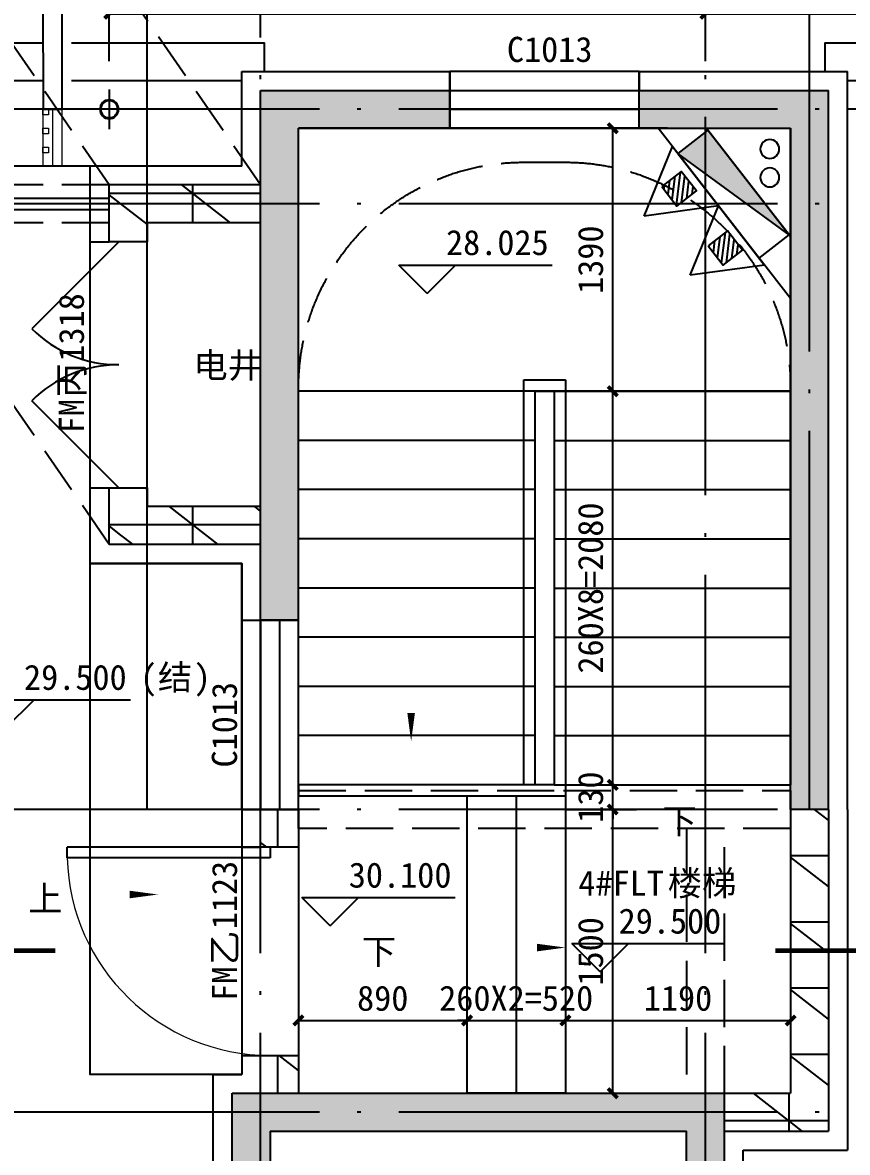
# Model space of a CAD drawing. Extents: x -10817 to 167545, y 26551 to 157048.
# Drawn here: x 90950 to 95308, y 125133 to 131104 of the extents above; entities that cross this region are included whole.
import ezdxf
from ezdxf.xclip import XClip

# ---------------------------------------------------------------- set-up
doc = ezdxf.new("R2010")
doc.units = 0
doc.header["$LTSCALE"] = 1000
doc.header["$MEASUREMENT"] = 0
doc.header["$XCLIPFRAME"] = 0
for name, pattern in [('125-核心筒-RF$0$DASH', [0.35, 0.25, -0.1]), ('3#楼机房平面$0$DASH', [0.35, 0.25, -0.1]), ('DASH', [0.35, 0.25, -0.1]), ('DOTE', [2.42, 2, -0.2, 0.02, -0.2])]:
    doc.linetypes.add(name, pattern=pattern)
doc.layers.get('Defpoints').update_dxf_attribs({"color": 30, "linetype": 'DASH'})
doc.layers.add('125-核心筒-RF$0$A-00-15-4#-PM-TF$0$00-装饰-剖', color=241, linetype='Continuous', lineweight=5)
doc.layers.add('125-核心筒-RF$0$A-00-15-4#-PM-TF$0$00-装饰-看', color=46, linetype='Continuous', lineweight=5)
for name, color, linetype in [('125-核心筒-RF$0$A-COLU-CONC-HATC', 204, 'Continuous'), ('125-核心筒-RF$0$A-DOOR', 51, 'Continuous'), ('125-核心筒-RF$0$A-FLOR-STRS', 51, 'Continuous'), ('125-核心筒-RF$0$A-ROOF', 241, 'Continuous'), ('125-核心筒-RF$0$A-WALL-BLOK', 131, 'Continuous'), ('125-核心筒-RF$0$A-WALL-CONC', 9, 'Continuous'), ('125-核心筒-RF$0$A-WALL-INSL', 9, 'Continuous'), ('125-核心筒-RF$0$EQUIP_消防', 7, 'Continuous'), ('125-核心筒-RF$0$P-FIRE-FH', 1, 'Continuous'), ('125-核心筒-RF$0$PIPE-消防', 1, 'Continuous'), ('3#-夹层$0$A-ANNO-LEVL', 3, 'Continuous'), ('3#-夹层$0$A-ANNO-TEXT', 7, 'Continuous'), ('3#楼机房平面$0$A-FLOR-HRAL', 71, 'Continuous'), ('3#楼机房平面$0$A-ROOF', 241, 'Continuous'), ('A-ANNO-DIMS', 3, 'Continuous'), ('A-ANNO-DOTE', 10, 'DOTE'), ('A-ANNO-SYMB', 3, 'Continuous'), ('A-ANNO-TEXT', 7, 'Continuous'), ('A-DRAN-SYMB', 243, 'Continuous')]:
    doc.layers.add(name, color=color, linetype=linetype)
doc.styles.add('3#-夹层$0$_TCH_DIM', font='')
doc.styles.add('3#-夹层$0$Standard', font='')
doc.styles.add('_TCH_DIM', font='')
doc.styles.add('_TCH_DIM_T3', font='')
doc.styles.get("Standard").update_dxf_attribs({"font": ''})
doc.styles.get('3#-夹层$0$_TCH_DIM').set_extended_font_data('SimSun')
doc.styles.get('3#-夹层$0$Standard').set_extended_font_data('SimSun')
doc.styles.get('_TCH_DIM').set_extended_font_data('SimSun')
doc.styles.get('_TCH_DIM_T3').set_extended_font_data('SimSun')
doc.styles.get('Standard').set_extended_font_data('SimSun')
doc.dimstyles.new('_TCH_ARCH&&50', dxfattribs={"dimtxt": 132.911392, "dimasz": 50, "dimexe": 125, "dimexo": 150, "dimgap": 50, "dimtad": 1, "dimdec": 0, "dimzin": 0, "dimdsep": 46, "dimtxsty": '_TCH_DIM_T3', "dimblk": 'ARCHTICK', "dimcen": 0.09, "dimclrt": 7, "dimazin": 2, "dimtfac": 1, "dimtdec": 0, "dimtix": 1, "dimtmove": 2, "dimatfit": 3, "dimfxl": 50, "dimtolj": 1, "dimtzin": 0, "dimarcsym": 0})
pattern_1 = [(0, (0, 0), (0, 350), []), (37.875, (400, 0), (-169.615, 218.077), []), (90, (400, 0), (-450, 3e-14), [])]

# ---------------------------------------------------------------- blocks, each defined once
blk = doc.blocks.new('125-核心筒-RF$0$2-4#标准层核心筒$0$$TwtSys$00000434')
for p, q in [((-0.5, 0.5), (-0.5, -0.5)), ((-0.5, -0.5), (0.5, 0.5)), ((0.5, 0.5), (-0.5, 0.5)), ((0.5, -0.5), (0.5, 0.5)), ((-0.5, -0.5), (0.5, -0.5))]:
    blk.add_line(p, q)
blk.add_solid([(0.5, -0.5), (0.5, 0.5), (-0.5, -0.5)])
blk = doc.blocks.new('125-核心筒-RF$0$$TCHSYS$WIN2D')
for p, q in [((-0.5, 0.5), (0.5, 0.5)), ((-0.5, 0.5), (-0.5, -0.5)), ((0.5, 0.5), (0.5, -0.5)), ((0.5, 0.1667), (-0.5, 0.1667)), ((0.5, -0.1667), (-0.5, -0.1667)), ((-0.5, -0.5), (0.5, -0.5))]:
    blk.add_line(p, q)
blk = doc.blocks.new('125-核心筒-RF$0$$DorLib2D$00000116')
at = {"color": 0}
for p, q in [((-0.5, 0), (-0.1464, 0.3536)), ((0.5, 0), (0.1464, 0.3536))]:
    blk.add_line(p, q, dxfattribs=at)
for centre, start, end in [((-0.5, 0), 0, 45), ((0.5, 0), 135, 180)]:
    blk.add_arc(centre, 0.5, start, end, dxfattribs=at)
blk = doc.blocks.new('125-核心筒-RF$0$$ATTACHMENT$00000214')
h = blk.add_hatch()
h.set_pattern_fill('ANSI31', color=256, scale=200, style=0)
h.set_pattern_definition([(45, (-38543.802, -6842.639), (-17.67767, 17.67767), [])])
h.paths.add_polyline_path([(-64.9, 1.9), (64.9, 1.9), (64.9, -127.9), (-64.9, -127.9)])
for points in [[(0, 171.8), (-198.4, -171.8), (198.4, -171.8)], [(-64.9, 1.9), (64.9, 1.9), (64.9, -127.9), (-64.9, -127.9)]]:
    blk.add_lwpolyline(points, close=True)
blk = doc.blocks.new('125-核心筒-RF$0$$DorLib2D$00000001')
for p, q in [((0.45, 0.975), (0.5, 0.975)), ((0.45, 0), (0.45, 0.975)), ((0.5, 0), (0.5, 0.975)), ((0.5, 0), (0.45, 0))]:
    blk.add_line(p, q)
at = {"lineweight": 13}
blk.add_arc((0.475, 0), 0.975, 91.4693, 180, dxfattribs=at)
blk = doc.blocks.new('125-核心筒-RF')
at = {"layer": '125-核心筒-RF$0$A-COLU-CONC-HATC'}
for points in [[(2950, 5084.3), (3150, 5084.3), (3150, 5950), (2950, 6150)], [(3801, 5950), (3801, 6150), (2950, 6150), (3150, 5950)], [(3801, 5950), (3950, 5950), (3950, 6150), (3801, 6150)], [(5950, 6150), (4950, 6150), (4950, 5950), (5750, 5950)], [(5750, 5550), (5950, 5550), (5950, 6150), (5750, 5950)], [(5750, 3950), (5950, 3950), (5950, 5550), (5750, 5550)], [(3150, 2350), (3150, 5084.3), (2950, 5084.3), (2950, 2350)], [(5950, 3350), (5950, 3950), (5750, 3950), (5750, 3350)], [(3500, -1650), (3700, -1450), (3700, 650), (3500, 850)], [(5850, 650), (5850, 850), (3500, 850), (3700, 650)], [(5900, 650), (6100, 850), (5850, 850), (5850, 650)], [(5900, 650), (5900, 400), (6100, 400), (6100, 850)]]:
    blk.add_hatch(color=256, dxfattribs=at).paths.add_polyline_path(points)
h = blk.add_hatch(dxfattribs=at)
h.set_pattern_fill('空心砖', color=256, scale=100, style=0)
h.set_pattern_definition(pattern_1)
h.paths.add_polyline_path([(5950, 5650), (5950, 5450), (6550, 5450), (6750, 5650)])
h = blk.add_hatch(dxfattribs=at)
h.set_pattern_fill('空心砖', color=256, scale=100, style=0)
h.set_pattern_definition(pattern_1)
h.paths.add_polyline_path([(6550, 5450), (6550, 5350), (6750, 5350), (6750, 5650)])
h = blk.add_hatch(dxfattribs=at)
h.set_pattern_fill('空心砖', color=256, scale=100, style=0)
h.set_pattern_definition(pattern_1)
h.paths.add_polyline_path([(6750, 3750), (6750, 4050), (6550, 4050), (6550, 3950)])
h = blk.add_hatch(dxfattribs=at)
h.set_pattern_fill('空心砖', color=256, scale=100, style=0)
h.set_pattern_definition(pattern_1)
h.paths.add_polyline_path([(5950, 3950), (5950, 3750), (6750, 3750), (6550, 3950)])
h = blk.add_hatch(dxfattribs=at)
h.set_pattern_fill('空心砖', color=256, scale=100, style=0)
h.set_pattern_definition(pattern_1)
h.paths.add_polyline_path([(3150, 2350), (2950, 2350), (2950, 650), (3150, 850)])
h = blk.add_hatch(dxfattribs=at)
h.set_pattern_fill('空心砖', color=256, scale=100, style=0)
h.set_pattern_definition(pattern_1)
h.paths.add_polyline_path([(5750, 2350), (5750, 2150), (5950, 2150), (5950, 2350)])
h = blk.add_hatch(dxfattribs=at)
h.set_pattern_fill('空心砖', color=256, scale=100, style=0)
h.set_pattern_definition(pattern_1)
h.paths.add_polyline_path([(5950, 850), (5950, 1050), (5750, 1050), (5750, 850)])
h = blk.add_hatch(dxfattribs=at)
h.set_pattern_fill('空心砖', color=256, scale=100, style=0)
h.set_pattern_definition(pattern_1)
h.paths.add_polyline_path([(3500, 650), (3500, 850), (3150, 850), (2950, 650)])
at = {"layer": '125-核心筒-RF$0$A-00-15-4#-PM-TF$0$00-装饰-剖'}
for points in [[(7100, 6020), (7100, 6050), (7070, 6050), (7070, 6020)], [(7100, 5920), (7100, 5950), (7070, 5950), (7070, 5920)], [(7100, 5820), (7100, 5850), (7070, 5850), (7070, 5820)]]:
    blk.add_lwpolyline(points, close=True, dxfattribs=at)
at = {"layer": '125-核心筒-RF$0$A-00-15-4#-PM-TF$0$00-装饰-看', "color": 251}
for points in [[(2499.9, 5750), (2499.9, 7200), (7000, 7200), (7000, 5750)], [(7050, 6050), (7050, 5750)], [(7100, 6050), (7100, 5750)]]:
    blk.add_lwpolyline(points, dxfattribs=at)
at = {"layer": '125-核心筒-RF$0$A-DOOR'}
for p, q in [((6550, 4050), (6550, 5350)), ((6850, 4050), (6850, 5350)), ((5750, 2150), (5750, 1050)), ((6050, 2150), (6050, 1050))]:
    blk.add_line(p, q, dxfattribs=at)
at = {"layer": '125-核心筒-RF$0$A-FLOR-STRS'}
for p, q in [((5750, 5950), (3150, 5950)), ((3150, 5950), (3150, 4560)), ((5750, 4560), (5750, 5950)), ((4560, 4620), (4340, 4620)), ((4340, 4620), (4340, 2420)), ((4560, 2480), (4560, 4620)), ((3150, 4560), (3150, 2480)), ((4400, 4560), (3150, 4560)), ((3150, 4560), (5750, 4560)), ((4400, 4560), (4400, 2480)), ((4500, 4560), (4400, 4560)), ((4400, 4560), (4400, 2480)), ((4500, 2480), (4500, 4560)), ((4500, 4560), (5750, 4560)), ((4500, 2480), (4500, 4560)), ((5750, 2480), (5750, 4560)), ((4400, 4300), (3150, 4300)), ((4500, 4300), (5750, 4300)), ((4400, 4040), (3150, 4040)), ((4500, 4040), (5750, 4040)), ((4400, 3780), (3150, 3780)), ((4500, 3780), (5750, 3780)), ((4400, 3520), (3150, 3520)), ((4500, 3520), (5750, 3520)), ((4400, 3260), (3150, 3260)), ((4500, 3260), (5750, 3260)), ((4400, 3000), (3150, 3000)), ((4500, 3000), (5750, 3000)), ((4400, 2740), (3150, 2740)), ((4500, 2740), (5750, 2740)), ((4400, 2480), (3150, 2480)), ((4400, 2480), (5750, 2480)), ((4500, 2450), (4400, 2450)), ((4500, 2480), (5750, 2480)), ((4500, 2480), (4560, 2480)), ((5750, 2480), (5750, 2420)), ((4340, 2420), (4860, 2420)), ((4340, 2420), (4340, 850)), ((4340, 2420), (5750, 2420)), ((4600, 2420), (4600, 850)), ((4860, 2420), (4860, 850)), ((4340, 850), (4860, 850))]:
    blk.add_line(p, q, dxfattribs=at)
at = {"layer": '125-核心筒-RF$0$A-FLOR-STRS', "linetype": '125-核心筒-RF$0$DASH'}
blk.add_lwpolyline([(5750, 4580, 0.414214), (4560, 5770), (4340, 5770, 0.414214), (3150, 4580)], format="xyb", dxfattribs=at)
at = {"layer": '125-核心筒-RF$0$A-FLOR-STRS'}
blk.add_lwpolyline([(6050, 950), (6850, 950), (6850, 3650), (6050, 3650)], close=True, dxfattribs=at)
at = {"layer": '125-核心筒-RF$0$A-ROOF', "linetype": '125-核心筒-RF$0$DASH'}
for points in [[(5950, 5650), (8469.1, 9305.6)], [(6750, 5650), (9269.1, 9305.6)], [(6750, 3750), (9269.1, 7405.6)]]:
    blk.add_lwpolyline(points, dxfattribs=at)
at = {"layer": '125-核心筒-RF$0$A-WALL-BLOK'}
for p, q in [((7100, 7300), (7099.8, 6050)), ((6999.9, 7200), (6999.8, 6050)), ((7099.8, 6050), (6999.8, 6050)), ((3150, 5375.8), (3596.6, 5950)), ((3150, 5050), (3850, 5950)), ((5950, 5650), (6750, 5650)), ((6750, 5350), (6750, 5650)), ((5950, 5450), (6550, 5450)), ((6550, 5450), (6550, 5350)), ((6550, 5350), (6750, 5350)), ((6750, 4050), (6550, 4050)), ((6550, 4050), (6550, 3950)), ((6750, 3750), (6750, 4050)), ((5950, 3950), (6550, 3950)), ((5950, 3750), (6750, 3750)), ((5750, 3350), (5950, 3350)), ((2950, 2350), (2950, 650)), ((3150, 2350), (3150, 850)), ((5750, 2350), (5750, 2150)), ((5950, 2350), (5750, 2350)), ((5950, 2150), (5950, 2350)), ((5750, 2150), (5950, 2150)), ((5950, 1050), (5750, 1050)), ((5750, 1050), (5750, 850)), ((5950, 850), (5950, 1050)), ((3500, 850), (3150, 850)), ((3500, 650), (2950, 650))]:
    blk.add_line(p, q, dxfattribs=at)
at = {"layer": '125-核心筒-RF$0$A-WALL-CONC'}
for p, q in [((2950, 5084.3), (2950, 6150)), ((3801, 6150), (2950, 6150)), ((3950, 6150), (3801, 6150)), ((3950, 5950), (3950, 6150)), ((5950, 6150), (4950, 6150)), ((4950, 6150), (4950, 5950)), ((5950, 5550), (5950, 6150)), ((3150, 5084.3), (3150, 5950)), ((3801, 5950), (3150, 5950)), ((3801, 5950), (3950, 5950)), ((4950, 5950), (5750, 5950)), ((5750, 5550), (5750, 5950)), ((5750, 3950), (5750, 5550)), ((5950, 3950), (5950, 5550)), ((2950, 2350), (2950, 5084.3)), ((3150, 2350), (3150, 5084.3)), ((5750, 3350), (5750, 3950)), ((5950, 3350), (5950, 3950)), ((5750, 3350), (5950, 3350)), ((2950, 2350), (3150, 2350)), ((3500, -1650), (3500, 850)), ((5850, 850), (3500, 850)), ((6100, 850), (5850, 850)), ((6100, 400), (6100, 850)), ((3700, -1450), (3700, 650)), ((5850, 650), (3700, 650)), ((5900, 650), (5850, 650)), ((5900, 650), (5900, 400))]:
    blk.add_line(p, q, dxfattribs=at)
at = {"layer": '125-核心筒-RF$0$A-WALL-INSL'}
for p, q in [((2850, 5084.3), (2850, 6250)), ((3801, 6250), (2850, 6250)), ((3950, 6250), (3801, 6250)), ((3950, 6250), (3950, 6150)), ((4950, 6250), (4950, 6150)), ((6050, 6250), (4950, 6250)), ((6050, 5750), (6050, 6250)), ((6050, 5750), (6850, 5750)), ((6850, 5350), (6850, 5750)), ((6850, 5350), (6750, 5350)), ((2850, 2350), (2850, 5084.3)), ((6850, 4050), (6750, 4050)), ((6850, 3650), (6850, 4050)), ((6050, 3650), (6850, 3650)), ((6050, 3350), (6050, 3650)), ((2850, 2350), (2850, 550)), ((6050, 2350), (5950, 2350)), ((6050, 2350), (6050, 2150)), ((6050, 2150), (5950, 2150)), ((6050, 1050), (5950, 1050)), ((6050, 1050), (6050, 950)), ((6200, 950), (6050, 950)), ((6200, 400), (6200, 950)), ((3400, 550), (2850, 550)), ((3400, -1750), (3400, 550))]:
    blk.add_line(p, q, dxfattribs=at)
at = {"layer": '125-核心筒-RF$0$PIPE-消防'}
for centre in [(3260, 5840), (3260, 5690)]:
    blk.add_circle(centre, 50, dxfattribs=at)
at = {"layer": 'Defpoints'}
for points in [[(3150, 2250), (5750, 2250), (5750, 2450), (3150, 2450)], [(3500, 2250), (3700, 2250), (3700, 850), (3500, 850)]]:
    blk.add_lwpolyline(points, close=True, dxfattribs=at)
at = {"layer": '125-核心筒-RF$0$A-DOOR', "zscale": 300}
for name, p, xscale, yscale, rotation in [('125-核心筒-RF$0$$TCHSYS$WIN2D', (4450, 6100), -1000, 300, 180), ('125-核心筒-RF$0$$DorLib2D$00000116', (6700, 4700), 1300, -1300, 90), ('125-核心筒-RF$0$$TCHSYS$WIN2D', (5900, 2850), -1000, 300, 270), ('125-核心筒-RF$0$$DorLib2D$00000001', (5900, 1600), -1100, 1100, 270)]:
    blk.add_blockref(name, p, dxfattribs=dict(at, xscale=xscale, yscale=yscale, rotation=rotation))
at = {"layer": '125-核心筒-RF$0$EQUIP_消防', "linetype": 'ByBlock', "rotation": 232.1250163566028}
for p in [(3788.6, 5591.2), (3545, 5278)]:
    blk.add_blockref('125-核心筒-RF$0$$ATTACHMENT$00000214', p, dxfattribs=at)
at = {"layer": '125-核心筒-RF$0$P-FIRE-FH', "extrusion": (0, 0, -1), "xscale": 699.9999999999999, "yscale": 199.9999999999998, "zscale": -699.9999999999999, "rotation": 127.8749836433972}
blk.add_blockref('125-核心筒-RF$0$2-4#标准层核心筒$0$$TwtSys$00000434', (-3452.2, 5601.5), dxfattribs=at)
blk = doc.blocks.new('3#楼机房平面')
at = {"layer": '3#楼机房平面$0$A-FLOR-HRAL'}
for points in [[(14735, 7130), (18950, 7130)], [(14735, 7070), (18950, 7070)]]:
    blk.add_lwpolyline(points, dxfattribs=at)
at = {"layer": '3#楼机房平面$0$A-ROOF'}
for points in [[(18600.1, 7950), (2299.9, 7950)], [(19770, 7800), (19770, 7950), (18750.1, 7950)], [(23200, 7950), (22730, 7950), (22730, 7800)], [(18600.1, 7750), (2299.9, 7750)], [(19650, 7750), (18750.1, 7750)], [(23200, 7750), (22850, 7750)], [(19650, 7300), (1250, 7300)]]:
    blk.add_lwpolyline(points, dxfattribs=at)
at = {"layer": '3#楼机房平面$0$A-ROOF', "linetype": '3#楼机房平面$0$DASH'}
for points in [[(18950.1, 7200), (1950, 7200)], [(18950.1, 7000), (1950, 7000)]]:
    blk.add_lwpolyline(points, dxfattribs=at)
blk = doc.blocks.new('雨水管')
at = {"layer": 'A-DRAN-SYMB'}
for p, q in [((100, 105), (100, -105)), ((-5, 0), (205, 0))]:
    blk.add_line(p, q, dxfattribs=at)
for radius in [50, 45]:
    blk.add_circle((100, 0), radius, dxfattribs=at)
blk = doc.blocks.new('A$C35055BD0')
at = {"xscale": -1}
for p in [(-1849.8, 7599.9), (2150, 7600)]:
    blk.add_blockref('雨水管', p, dxfattribs=at)
blk = doc.blocks.new('_ArchTick')
at = {"color": 0, "linetype": 'ByBlock', "const_width": 0.4}
blk.add_lwpolyline([(-0.5, -0.5), (0.5, 0.5)], dxfattribs=at)
blk = doc.blocks.new('*D2752')
at = {"layer": 'A-ANNO-DIMS', "color": 0, "lineweight": -2, "transparency": 16777216}
for p, q in [((91408.3, 130900.5), (91408.3, 131275.5)), ((94558.2, 130900.5), (94558.2, 131275.5)), ((91408.3, 131150.5), (94558.2, 131150.5))]:
    blk.add_line(p, q, dxfattribs=at)
at = {"layer": 'Defpoints', "color": 0, "transparency": 16777216}
for p in [(94558.2, 131150.5), (91408.3, 130750.5), (94558.2, 130750.5)]:
    blk.add_point(p, dxfattribs=at)
at = {"layer": 'A-ANNO-DIMS', "color": 0, "lineweight": -2, "transparency": 16777216, "xscale": 50, "yscale": 50, "zscale": 50, "rotation": 180}
blk.add_blockref('_ArchTick', (91408.3, 131150.5), dxfattribs=at)
at = {"layer": 'A-ANNO-DIMS', "color": 0, "lineweight": -2, "transparency": 16777216, "xscale": 50, "yscale": 50, "zscale": 50}
blk.add_blockref('_ArchTick', (94558.2, 131150.5), dxfattribs=at)
at = {"layer": 'A-ANNO-DIMS', "color": 7, "transparency": 16777216, "insert": (92983.3, 131267), "char_height": 132.91, "attachment_point": 5, "style": '_TCH_DIM_T3'}
blk.add_mtext('\\A1;3150', dxfattribs=at)
blk = doc.blocks.new('*D2753')
at = {"layer": 'A-ANNO-DIMS', "color": 0, "lineweight": -2, "transparency": 16777216}
for p, q in [((94558.2, 130900.5), (94558.2, 131275.5)), ((95408.2, 130900.5), (95408.2, 131275.5)), ((94558.2, 131150.5), (95408.2, 131150.5))]:
    blk.add_line(p, q, dxfattribs=at)
at = {"layer": 'Defpoints', "color": 0, "transparency": 16777216}
for p in [(95408.2, 131150.5), (94558.2, 130750.5), (95408.2, 130750.5)]:
    blk.add_point(p, dxfattribs=at)
at = {"layer": 'A-ANNO-DIMS', "color": 0, "lineweight": -2, "transparency": 16777216, "xscale": 50, "yscale": 50, "zscale": 50, "rotation": 180}
blk.add_blockref('_ArchTick', (94558.2, 131150.5), dxfattribs=at)
at = {"layer": 'A-ANNO-DIMS', "color": 0, "lineweight": -2, "transparency": 16777216, "xscale": 50, "yscale": 50, "zscale": 50}
blk.add_blockref('_ArchTick', (95408.2, 131150.5), dxfattribs=at)
at = {"layer": 'A-ANNO-DIMS', "color": 7, "transparency": 16777216, "insert": (94983.2, 131267), "char_height": 132.91, "attachment_point": 5, "style": '_TCH_DIM_T3'}
blk.add_mtext('\\A1;850', dxfattribs=at)
blk = doc.blocks.new('*D2775')
at = {"layer": 'A-ANNO-DIMS', "color": 0, "lineweight": -2, "transparency": 16777216}
for p, q in [((93818.2, 126080.6), (93818.2, 125705.6)), ((95008.2, 126080.6), (95008.2, 125705.6)), ((93818.2, 125830.6), (95008.2, 125830.6))]:
    blk.add_line(p, q, dxfattribs=at)
at = {"layer": 'Defpoints', "color": 0, "transparency": 16777216}
for p in [(93818.2, 126230.6), (95008.2, 126230.6), (95008.2, 125830.6)]:
    blk.add_point(p, dxfattribs=at)
at = {"layer": 'A-ANNO-DIMS', "color": 0, "lineweight": -2, "transparency": 16777216, "xscale": 50, "yscale": 50, "zscale": 50, "rotation": 180}
blk.add_blockref('_ArchTick', (93818.2, 125830.6), dxfattribs=at)
at = {"layer": 'A-ANNO-DIMS', "color": 0, "lineweight": -2, "transparency": 16777216, "xscale": 50, "yscale": 50, "zscale": 50}
blk.add_blockref('_ArchTick', (95008.2, 125830.6), dxfattribs=at)
at = {"layer": 'A-ANNO-DIMS', "color": 7, "transparency": 16777216, "insert": (94413.2, 125947.1), "char_height": 132.91, "attachment_point": 5, "style": '_TCH_DIM_T3'}
blk.add_mtext('\\A1;1190', dxfattribs=at)
blk = doc.blocks.new('*D2776')
at = {"layer": 'A-ANNO-DIMS', "color": 0, "lineweight": -2, "transparency": 16777216}
for p, q in [((93298.2, 126080.6), (93298.2, 125705.6)), ((93818.2, 126080.6), (93818.2, 125705.6)), ((93298.2, 125830.6), (93248.2, 125830.6)), ((93298.2, 125830.6), (93818.2, 125830.6)), ((93818.2, 125830.6), (93868.2, 125830.6))]:
    blk.add_line(p, q, dxfattribs=at)
at = {"layer": 'Defpoints', "color": 0, "transparency": 16777216}
for p in [(93298.2, 126230.6), (93818.2, 126230.6), (93818.2, 125830.6)]:
    blk.add_point(p, dxfattribs=at)
at = {"layer": 'A-ANNO-DIMS', "color": 0, "lineweight": -2, "transparency": 16777216, "xscale": 50, "yscale": 50, "zscale": 50}
blk.add_blockref('_ArchTick', (93298.2, 125830.6), dxfattribs=at)
at = {"layer": 'A-ANNO-DIMS', "color": 0, "lineweight": -2, "transparency": 16777216, "xscale": 50, "yscale": 50, "zscale": 50, "rotation": 180}
blk.add_blockref('_ArchTick', (93818.2, 125830.6), dxfattribs=at)
at = {"layer": 'A-ANNO-DIMS', "color": 7, "transparency": 16777216, "insert": (93558.2, 125947.1), "char_height": 132.911, "attachment_point": 5, "style": '_TCH_DIM_T3'}
blk.add_mtext('\\A1;260X2=520', dxfattribs=at)
blk = doc.blocks.new('*D2777')
at = {"layer": 'A-ANNO-DIMS', "color": 0, "lineweight": -2, "transparency": 16777216}
for p, q in [((92408.2, 126080.6), (92408.2, 125705.6)), ((93298.2, 126080.6), (93298.2, 125705.6)), ((92408.2, 125830.6), (93298.2, 125830.6))]:
    blk.add_line(p, q, dxfattribs=at)
at = {"layer": 'Defpoints', "color": 0, "transparency": 16777216}
for p in [(92408.2, 126230.6), (93298.2, 126230.6), (93298.2, 125830.6)]:
    blk.add_point(p, dxfattribs=at)
at = {"layer": 'A-ANNO-DIMS', "color": 0, "lineweight": -2, "transparency": 16777216, "xscale": 50, "yscale": 50, "zscale": 50, "rotation": 180}
blk.add_blockref('_ArchTick', (92408.2, 125830.6), dxfattribs=at)
at = {"layer": 'A-ANNO-DIMS', "color": 0, "lineweight": -2, "transparency": 16777216, "xscale": 50, "yscale": 50, "zscale": 50}
blk.add_blockref('_ArchTick', (93298.2, 125830.6), dxfattribs=at)
at = {"layer": 'A-ANNO-DIMS', "color": 7, "transparency": 16777216, "insert": (92853.2, 125947.1), "char_height": 132.91, "attachment_point": 5, "style": '_TCH_DIM_T3'}
blk.add_mtext('\\A1;890', dxfattribs=at)
blk = doc.blocks.new('*D2807')
at = {"layer": 'A-ANNO-DIMS', "color": 0, "lineweight": -2, "transparency": 16777216}
for p, q in [((93818.2, 126945.6), (94193.2, 126945.6)), ((94068.2, 125445.6), (94068.2, 126945.6)), ((93818.2, 125445.6), (94193.2, 125445.6))]:
    blk.add_line(p, q, dxfattribs=at)
at = {"layer": 'Defpoints', "color": 0, "transparency": 16777216}
for p in [(93668.2, 126945.6), (94068.2, 126945.6), (93668.2, 125445.6)]:
    blk.add_point(p, dxfattribs=at)
at = {"layer": 'A-ANNO-DIMS', "color": 0, "lineweight": -2, "transparency": 16777216, "xscale": 50, "yscale": 50, "zscale": 50}
for p, rotation in [((94068.2, 126945.6), 90), ((94068.2, 125445.6), 270)]:
    blk.add_blockref('_ArchTick', p, dxfattribs=dict(at, rotation=rotation))
at = {"layer": 'A-ANNO-DIMS', "color": 7, "transparency": 16777216, "insert": (93951.7, 126195.6), "char_height": 132.91, "attachment_point": 5, "rotation": 90, "style": '_TCH_DIM_T3'}
blk.add_mtext('\\A1;1500', dxfattribs=at)
blk = doc.blocks.new('*D2808')
at = {"layer": 'A-ANNO-DIMS', "color": 0, "lineweight": -2, "transparency": 16777216}
for p, q in [((94068.2, 127075.6), (94068.2, 127125.6)), ((93818.2, 127075.6), (94193.2, 127075.6)), ((94068.2, 126945.6), (94068.2, 127075.6)), ((93818.2, 126945.6), (94193.2, 126945.6)), ((94068.2, 126945.6), (94068.2, 126895.6))]:
    blk.add_line(p, q, dxfattribs=at)
at = {"layer": 'Defpoints', "color": 0, "transparency": 16777216}
for p in [(93668.2, 127075.6), (94068.2, 127075.6), (93668.2, 126945.6)]:
    blk.add_point(p, dxfattribs=at)
at = {"layer": 'A-ANNO-DIMS', "color": 0, "lineweight": -2, "transparency": 16777216, "xscale": 50, "yscale": 50, "zscale": 50}
for p, rotation in [((94068.2, 127075.6), 270), ((94068.2, 126945.6), 90)]:
    blk.add_blockref('_ArchTick', p, dxfattribs=dict(at, rotation=rotation))
at = {"layer": 'A-ANNO-DIMS', "color": 7, "transparency": 16777216, "insert": (93951.7, 127010.6), "char_height": 132.91, "attachment_point": 5, "rotation": 90, "style": '_TCH_DIM_T3'}
blk.add_mtext('\\A1;130', dxfattribs=at)
blk = doc.blocks.new('*D2809')
at = {"layer": 'A-ANNO-DIMS', "color": 0, "lineweight": -2, "transparency": 16777216}
for p, q in [((93818.2, 129155.6), (94193.2, 129155.6)), ((94068.2, 127075.6), (94068.2, 129155.6)), ((93818.2, 127075.6), (94193.2, 127075.6))]:
    blk.add_line(p, q, dxfattribs=at)
at = {"layer": 'Defpoints', "color": 0, "transparency": 16777216}
for p in [(93668.2, 129155.6), (94068.2, 129155.6), (93668.2, 127075.6)]:
    blk.add_point(p, dxfattribs=at)
at = {"layer": 'A-ANNO-DIMS', "color": 0, "lineweight": -2, "transparency": 16777216, "xscale": 50, "yscale": 50, "zscale": 50}
for p, rotation in [((94068.2, 129155.6), 90), ((94068.2, 127075.6), 270)]:
    blk.add_blockref('_ArchTick', p, dxfattribs=dict(at, rotation=rotation))
at = {"layer": 'A-ANNO-DIMS', "color": 7, "transparency": 16777216, "insert": (93951.7, 128115.6), "char_height": 132.911, "attachment_point": 5, "rotation": 90, "style": '_TCH_DIM_T3'}
blk.add_mtext('\\A1;260X8=2080', dxfattribs=at)
blk = doc.blocks.new('*D2810')
at = {"layer": 'A-ANNO-DIMS', "color": 0, "lineweight": -2, "transparency": 16777216}
for p, q in [((93818.2, 130545.6), (94193.2, 130545.6)), ((94068.2, 129155.6), (94068.2, 130545.6)), ((93818.2, 129155.6), (94193.2, 129155.6))]:
    blk.add_line(p, q, dxfattribs=at)
at = {"layer": 'Defpoints', "color": 0, "transparency": 16777216}
for p in [(93668.2, 130545.6), (94068.2, 130545.6), (93668.2, 129155.6)]:
    blk.add_point(p, dxfattribs=at)
at = {"layer": 'A-ANNO-DIMS', "color": 0, "lineweight": -2, "transparency": 16777216, "xscale": 50, "yscale": 50, "zscale": 50}
for p, rotation in [((94068.2, 130545.6), 90), ((94068.2, 129155.6), 270)]:
    blk.add_blockref('_ArchTick', p, dxfattribs=dict(at, rotation=rotation))
at = {"layer": 'A-ANNO-DIMS', "color": 7, "transparency": 16777216, "insert": (93951.7, 129850.6), "char_height": 132.91, "attachment_point": 5, "rotation": 90, "style": '_TCH_DIM_T3'}
blk.add_mtext('\\A1;1390', dxfattribs=at)

msp = doc.modelspace()

# ---------------------------------------------------------------- linework, layer by layer
at = {"layer": '3#-夹层$0$A-ANNO-LEVL'}
for p, q in [((93087.9, 129672.6), (92937.9, 129822.6)), ((92937.9, 129822.6), (93748, 129822.6)), ((93087.9, 129672.6), (93237.9, 129822.6)), ((90710.7, 127524.9), (91520.8, 127524.9)), ((90860.7, 127374.9), (91010.7, 127524.9)), ((92575.1, 126329.9), (92425.1, 126479.9)), ((92425.1, 126479.9), (93235.2, 126479.9)), ((92575.1, 126329.9), (92725.1, 126479.9)), ((94002.2, 126087), (93852.2, 126237)), ((93852.2, 126237), (94662.3, 126237)), ((94002.2, 126087), (94152.2, 126237))]:
    msp.add_line(p, q, dxfattribs=at)
at = {"layer": 'A-ANNO-DOTE'}
for points in [[(91608.2, 126945.6), (91608.2, 133295.7)], [(92208.2, 121345.6), (92208.2, 133295.7)], [(94558.2, 121345.6), (94558.2, 133295.7)], [(95108.2, 126945.6), (95108.2, 133295.7)], [(97358.2, 130645.6), (89358.1, 130645.6)], [(97358.2, 130145.6), (89358.1, 130145.6)], [(97358.2, 126945.6), (89358.1, 126945.6)], [(97358.2, 125345.6), (89358.1, 125345.6)]]:
    msp.add_lwpolyline(points, dxfattribs=at)
at = {"layer": 'A-ANNO-SYMB'}
for points in [[(94413.2, 127045.6, 0, 0, 0), (94413.2, 129525.6, 0, 0, 0), (93003.2, 129525.6, 0, 0, 0), (93003.2, 127305.6, 0, 40, 0), (93003.2, 127455.6, 0, 0, 0)], [(91204.8, 126496, 0, 0, 0), (91665.8, 126496, 0, 40, 0), (91515.8, 126496, 0, 0, 0)], [(92958.2, 126215.6, 0, 0, 0), (93818.2, 126215.6, 0, 40, 0), (93668.2, 126215.6, 0, 0, 0)]]:
    msp.add_lwpolyline(points, format="xyseb", dxfattribs=at)
at = {"layer": 'A-ANNO-SYMB', "const_width": 25}
for points in [[(91123.6, 126199.7), (90623.6, 126199.7), (90623.6, 126499.7)], [(95428.2, 126499.7), (95428.2, 126199.7), (94928.2, 126199.7)]]:
    msp.add_lwpolyline(points, dxfattribs=at)

# ---------------------------------------------------------------- block references
at = {"xscale": -1}
msp.add_blockref('125-核心筒-RF', (98158.1, 124595.6), dxfattribs=at)
ref = msp.add_blockref('3#楼机房平面', (72458.2, 123045.6))
XClip(ref).set_block_clipping_path([(18099.9313964248, -600.0000000001), (23700.0000000003, 9050.802537187)])
msp.add_blockref('A$C35055BD0', (93358.2, 123045.6))

# ---------------------------------------------------------------- texts
at = {"layer": '3#-夹层$0$A-ANNO-TEXT', "color": 7, "style": '3#-夹层$0$_TCH_DIM'}
for s, height, p in [('28.025', 132.91, (93187.4, 129875.1)), ('(', 132.9, (91570.8, 127577.4)), ('结', 132.9, (91665.3, 127577.4)), (')', 132.9, (91854.4, 127577.4)), ('29.500', 132.91, (90957.9, 127577.4)), ('30.100', 132.91, (92673.8, 126532.4)), ('29.500', 132.91, (94099.4, 126289.5))]:
    msp.add_text(s, height=height, dxfattribs=at).set_placement(p)
at = {"layer": '3#-夹层$0$A-ANNO-TEXT', "style": '3#-夹层$0$Standard'}
for s, p in [('楼梯', (94359.1, 126489.5)), ('4#FLT', (93886.5, 126489.5))]:
    msp.add_text(s, height=132.91, dxfattribs=at).set_placement(p)
at = {"layer": 'A-ANNO-TEXT', "color": 2}
msp.add_text('C1013', height=132.91, dxfattribs=at).set_placement((93509.3, 130895.6))
for s, height, p in [('1318', 132.91, (91274.7, 129311.9)), ('丙', 132.9, (91274.7, 129122.8)), ('FM', 132.91, (91274.7, 128933.8)), ('C1013', 132.91, (92083.2, 127167.2)), ('1123', 132.91, (92083.2, 126312.2)), ('乙', 132.9, (92083.2, 126123.2)), ('FM', 132.91, (92083.2, 125934.2))]:
    msp.add_text(s, height=height, rotation=90, dxfattribs=at).set_placement(p)
at = {"layer": 'A-ANNO-TEXT'}
msp.add_text('电井', height=132.91, dxfattribs=at).set_placement((91852.8, 129226))
at = {"layer": 'A-ANNO-TEXT', "color": 7, "style": '_TCH_DIM'}
for s, p in [('下', (94331.6, 126818.1)), ('上', (90980.2, 126408.5)), ('下', (92742.5, 126128.1))]:
    msp.add_text(s, height=132.9, dxfattribs=at).set_placement(p)

# ---------------------------------------------------------------- dimensions: what is measured, and where the dimension line sits
at = {"layer": 'A-ANNO-DIMS'}
for p1, p2, distance, picture, middle in [((91408.3, 130750.5), (94558.2, 130750.5), 400, '*D2752', (92983.3, 131267)), ((94558.2, 130750.5), (95408.2, 130750.5), 400, '*D2753', (94983.2, 131267)), ((93668.2, 129155.6), (93668.2, 130545.6), -400, '*D2810', (93951.7, 129850.6)), ((93668.2, 126945.6), (93668.2, 127075.6), -400, '*D2808', (93951.7, 127010.6)), ((93668.2, 125445.6), (93668.2, 126945.6), -400, '*D2807', (93951.7, 126195.6)), ((92408.2, 126230.6), (93298.2, 126230.6), -400, '*D2777', (92853.2, 125947.1)), ((93818.2, 126230.6), (95008.2, 126230.6), -400, '*D2775', (94413.2, 125947.1))]:
    dim = msp.add_aligned_dim(p1=p1, p2=p2, distance=distance, dimstyle='_TCH_ARCH&&50', dxfattribs=at)
    dim.commit()
    dim.dimension.update_dxf_attribs({"geometry": picture, "text_midpoint": middle})
for p1, p2, text, picture, middle in [((93668.2, 127075.6), (93668.2, 129155.6), '260X8=2080', '*D2809', (93951.7, 128115.6)), ((93298.2, 126230.6), (93818.2, 126230.6), '260X2=520', '*D2776', (93558.2, 125947.1))]:
    dim = msp.add_aligned_dim(p1=p1, p2=p2, distance=-400, text=text, dimstyle='_TCH_ARCH&&50', dxfattribs=at)
    dim.commit()
    dim.dimension.update_dxf_attribs({"geometry": picture, "text_midpoint": middle})

doc.saveas('drawing.dxf')
